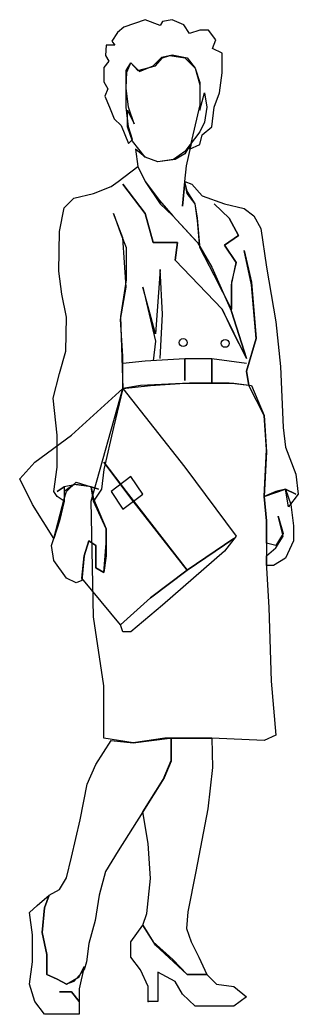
# Model space of a CAD drawing. Extents: x 89279 to 111786, y 534 to 10463.
# Drawn here: x 89279 to 89754, y 8632 to 10329 of the extents above; entities that cross this region are included whole.
import ezdxf

# ---------------------------------------------------------------- set-up
doc = ezdxf.new("R2010")
doc.units = 0
doc.header["$LTSCALE"] = 10
doc.header["$MEASUREMENT"] = 0
doc.layers.add('00-铺装', color=8, linetype='Continuous')

# ---------------------------------------------------------------- blocks, each defined once
blk = doc.blocks.new('人物029')
at = {"color": 0, "linetype": 'Continuous'}
for p, q in [((142.1, 1697.2), (105.6, 1685)), ((167.8, 1687.7), (142.1, 1697.2)), ((188.1, 1697.2), (171.9, 1694.4)), ((208.4, 1689), (188.1, 1697.2)), ((105.6, 1685), (94.7, 1675.5)), ((171.9, 1694.4), (167.8, 1687.7)), ((217.9, 1674.1), (208.4, 1689)), ((94.7, 1675.5), (85.3, 1660.6)), ((235.5, 1679.6), (217.9, 1674.1)), ((250.4, 1679.6), (235.5, 1679.6)), ((262.6, 1663.3), (250.4, 1679.6)), ((257.1, 1648.4), (262.6, 1663.3)), ((75.8, 1653.8), (74.4, 1636.2)), ((90.7, 1653.8), (75.8, 1653.8)), ((85.3, 1660.6), (90.7, 1653.8)), ((273.4, 1640.3), (257.1, 1648.4)), ((74.4, 1636.2), (79.9, 1626.8)), ((155.6, 1618.6), (170.5, 1633.5)), ((159.7, 1618.6), (171.9, 1632.2)), ((170.5, 1633.5), (188.1, 1637.6)), ((171.9, 1632.2), (184.1, 1636.2)), ((184.1, 1636.2), (209.8, 1632.2)), ((188.1, 1637.6), (213.8, 1632.2)), ((209.8, 1632.2), (227.4, 1614.6)), ((213.8, 1632.2), (213.8, 1632.2)), ((213.8, 1632.2), (227.4, 1614.6)), ((273.4, 1606.5), (273.4, 1640.3)), ((79.9, 1626.8), (71.7, 1615.9)), ((71.7, 1615.9), (71.7, 1591.6)), ((109.6, 1610.5), (117.7, 1624.1)), ((111, 1607.8), (117.7, 1624.1)), ((117.7, 1624.1), (129.9, 1610.5)), ((117.7, 1624.1), (132.6, 1609.2)), ((129.9, 1610.5), (159.7, 1618.6)), ((132.6, 1609.2), (155.6, 1618.6)), ((227.4, 1614.6), (235.5, 1590.2)), ((227.4, 1614.6), (235.5, 1586.2)), ((109.6, 1586.2), (109.6, 1610.5)), ((109.6, 1580.8), (111, 1607.8)), ((269.3, 1572.6), (273.4, 1606.5)), ((71.7, 1591.6), (78.5, 1579.4)), ((78.5, 1579.4), (73.1, 1567.2)), ((109.6, 1548.3), (109.6, 1586.2)), ((113.7, 1548.3), (109.6, 1580.8)), ((235.5, 1590.2), (235.5, 1552.3)), ((235.5, 1586.2), (235.5, 1542.9)), ((73.1, 1567.2), (81.2, 1548.3)), ((235.5, 1542.9), (243.6, 1572.6)), ((243.6, 1572.6), (247.7, 1548.3)), ((259.9, 1548.3), (269.3, 1572.6)), ((81.2, 1548.3), (89.3, 1528)), ((113.7, 1514.4), (109.6, 1548.3)), ((123.2, 1519.9), (113.7, 1548.3)), ((235.5, 1552.3), (217.9, 1476.5)), ((247.7, 1548.3), (243.6, 1522.6)), ((255.8, 1514.4), (259.9, 1548.3)), ((89.3, 1528), (101.5, 1517.1)), ((112.3, 1542.9), (123.2, 1519.9)), ((112.3, 1514.4), (112.3, 1542.9)), ((101.5, 1517.1), (113.7, 1486)), ((120.5, 1490.1), (112.3, 1514.4)), ((120.5, 1492.8), (113.7, 1514.4)), ((243.6, 1522.6), (235.5, 1506.3)), ((239.5, 1500.9), (255.8, 1514.4)), ((235.5, 1506.3), (209.8, 1472.5)), ((235.5, 1484.7), (239.5, 1500.9)), ((113.7, 1486), (120.5, 1492.8)), ((142.1, 1463), (120.5, 1490.1)), ((142.1, 1463), (125.9, 1476.5)), ((125.9, 1476.5), (129.9, 1446.8)), ((125.9, 1476.5), (125.9, 1476.5)), ((222, 1488.7), (209.8, 1468.4)), ((212.5, 1448.1), (222, 1488.7)), ((217.9, 1476.5), (235.5, 1484.7)), ((217.9, 1476.5), (217.9, 1476.5)), ((163.8, 1454.9), (142.1, 1463)), ((163.8, 1454.9), (142.1, 1463)), ((209.8, 1472.5), (190.8, 1459)), ((209.8, 1468.4), (193.5, 1459)), ((96.1, 1421.1), (129.9, 1446.8)), ((129.9, 1446.8), (142.1, 1421.1)), ((129.9, 1446.8), (142.1, 1421.1)), ((190.8, 1459), (163.8, 1454.9)), ((193.5, 1459), (163.8, 1454.9)), ((209.8, 1421.1), (212.5, 1448.1)), ((54.1, 1400.8), (83.9, 1412.9)), ((83.9, 1412.9), (96.1, 1421.1)), ((104.2, 1417), (142.1, 1366.9)), ((142.1, 1366.9), (104.2, 1417)), ((142.1, 1421.1), (166.5, 1388.6)), ((142.1, 1421.1), (167.8, 1383.2)), ((205.7, 1379.1), (209.8, 1421.1)), ((209.8, 1421.1), (205.7, 1379.1)), ((213.8, 1400.8), (209.8, 1421.1)), ((209.8, 1421.1), (209.8, 1421.1)), ((213.8, 1404.8), (209.8, 1421.1)), ((209.8, 1421.1), (222, 1417)), ((222, 1417), (239.5, 1396.7)), ((4.1, 1376.4), (20.3, 1392.6)), ((20.3, 1392.6), (54.1, 1400.8)), ((227.4, 1383.2), (213.8, 1404.8)), ((227.4, 1383.2), (213.8, 1400.8)), ((239.5, 1396.7), (277.4, 1383.2)), ((-4.1, 1335.8), (4.1, 1376.4)), ((166.5, 1388.6), (189.5, 1362.9)), ((167.8, 1383.2), (189.5, 1362.9)), ((231.4, 1354.7), (227.4, 1383.2)), ((231.4, 1358.8), (227.4, 1383.2)), ((259.9, 1383.2), (285.6, 1358.8)), ((285.6, 1358.8), (259.9, 1383.2)), ((277.4, 1383.2), (311.3, 1375)), ((311.3, 1375), (327.5, 1362.9)), ((88, 1366.9), (100.2, 1333.1)), ((104.2, 1325), (88, 1366.9)), ((142.1, 1366.9), (155.6, 1316.9)), ((155.6, 1316.9), (142.1, 1366.9)), ((189.5, 1362.9), (235.5, 1312.8)), ((189.5, 1362.9), (231.4, 1316.9)), ((235.5, 1312.8), (231.4, 1358.8)), ((285.6, 1358.8), (301.8, 1329)), ((301.8, 1329), (285.6, 1358.8)), ((327.5, 1362.9), (339.7, 1341.2)), ((235.5, 1308.7), (231.4, 1354.7)), ((339.7, 1341.2), (349.2, 1274.9)), ((-5.4, 1268.1), (-4.1, 1335.8)), ((100.2, 1333.1), (109.6, 1308.7)), ((109.6, 1241.1), (104.2, 1325)), ((301.8, 1329), (277.4, 1312.8)), ((277.4, 1312.8), (301.8, 1329)), ((109.6, 1308.7), (109.6, 1253.2)), ((155.6, 1316.9), (197.6, 1316.9)), ((197.6, 1316.9), (155.6, 1316.9)), ((197.6, 1316.9), (193.5, 1287.1)), ((193.5, 1287.1), (197.6, 1316.9)), ((231.4, 1316.9), (255.8, 1274.9)), ((259.9, 1261.4), (235.5, 1308.7)), ((277.4, 1312.8), (297.7, 1283)), ((297.7, 1283), (277.4, 1312.8)), ((311.3, 1303.3), (323.5, 1249.2)), ((323.5, 1245.1), (311.3, 1303.3)), ((193.5, 1287.1), (273.4, 1203.2)), ((273.4, 1203.2), (193.5, 1287.1)), ((255.8, 1274.9), (289.6, 1199.1)), ((297.7, 1283), (289.6, 1249.2)), ((289.6, 1245.1), (297.7, 1283)), ((349.2, 1274.9), (365.4, 1181.5)), ((0, 1228.9), (-5.4, 1268.1)), ((167.8, 1270.8), (159.7, 1161.2)), ((171.9, 1195), (167.8, 1270.8)), ((289.6, 1203.2), (259.9, 1261.4)), ((109.6, 1253.2), (100.2, 1191)), ((100.2, 1185.6), (109.6, 1241.1)), ((138, 1241.1), (159.7, 1149)), ((159.7, 1161.2), (138, 1241.1)), ((289.6, 1249.2), (289.6, 1203.2)), ((289.6, 1199.1), (289.6, 1245.1)), ((323.5, 1249.2), (331.6, 1153.1)), ((331.6, 1153.1), (323.5, 1245.1)), ((8.1, 1189.6), (0, 1228.9)), ((6.8, 1131.4), (8.1, 1189.6)), ((100.2, 1191), (104.2, 1067.8)), ((167.8, 1119.3), (171.9, 1195)), ((273.4, 1203.2), (289.6, 1169.3)), ((315.3, 1119.3), (273.4, 1203.2)), ((315.3, 1119.3), (289.6, 1199.1)), ((289.6, 1199.1), (315.3, 1119.3)), ((104.2, 1123.3), (100.2, 1185.6)), ((365.4, 1181.5), (373.5, 1105.7)), ((289.6, 1169.3), (315.3, 1119.3)), ((159.7, 1149), (155.6, 1115.2)), ((331.6, 1153.1), (315.3, 1097.6)), ((315.3, 1097.6), (331.6, 1153.1)), ((-4.1, 1093.5), (6.8, 1131.4)), ((104.2, 1067.8), (104.2, 1123.3)), ((104.2, 1111.1), (142.1, 1115.2)), ((142.1, 1115.2), (209.8, 1119.3)), ((209.8, 1119.3), (255.8, 1119.3)), ((209.8, 1081.4), (209.8, 1119.3)), ((209.8, 1119.3), (209.8, 1081.4)), ((255.8, 1119.3), (315.3, 1111.1)), ((255.8, 1077.3), (255.8, 1119.3)), ((255.8, 1119.3), (255.8, 1077.3)), ((373.5, 1105.7), (377.6, 1001.5)), ((-14.9, 1051.6), (-4.1, 1093.5)), ((315.3, 1097.6), (319.4, 1073.2)), ((319.4, 1073.2), (315.3, 1097.6)), ((134, 1073.2), (104.2, 1067.8)), ((104.2, 1067.8), (151.6, 1073.2)), ((217.9, 1077.3), (134, 1073.2)), ((151.6, 1073.2), (209.8, 1077.3)), ((209.8, 1077.3), (255.8, 1077.3)), ((285.6, 1077.3), (217.9, 1077.3)), ((255.8, 1077.3), (293.7, 1077.3)), ((319.4, 1073.2), (285.6, 1077.3)), ((293.7, 1077.3), (323.5, 1073.2)), ((345.1, 1021.8), (319.4, 1073.2)), ((323.5, 1073.2), (345.1, 1021.8)), ((16.2, 988), (104.2, 1067.8)), ((50.1, 875.6), (104.2, 1067.8)), ((104.2, 1067.8), (88, 1001.5)), ((104.2, 1067.8), (209.8, 933.8)), ((104.2, 1067.8), (104.2, 1067.8)), ((104.2, 1067.8), (104.2, 1067.8)), ((-8.1, 988), (-14.9, 1051.6)), ((349.2, 963.6), (345.1, 1021.8)), ((345.1, 1021.8), (349.2, 959.6)), ((88, 1001.5), (71.7, 929.8)), ((377.6, 1001.5), (381.7, 967.7)), ((-46, 942), (16.2, 988)), ((-8.1, 933.8), (-8.1, 988)), ((381.7, 967.7), (399.3, 921.7)), ((345.1, 883.8), (349.2, 963.6)), ((349.2, 959.6), (345.1, 883.8)), ((-71.7, 913.5), (-46, 942)), ((-13.5, 891.9), (-8.1, 933.8)), ((71.7, 942), (109.6, 891.9)), ((121.8, 875.6), (71.7, 942)), ((209.8, 933.8), (297.7, 816.1)), ((71.7, 929.8), (67.7, 895.9)), ((117.7, 917.6), (83.9, 891.9)), ((117.7, 917.6), (117.7, 917.6)), ((138, 887.8), (117.7, 917.6)), ((399.3, 921.7), (403.3, 887.8)), ((-50.1, 870.2), (-71.7, 913.5)), ((-8.1, 891.9), (4.1, 900)), ((4.1, 900), (-8.1, 891.9)), ((24.4, 904.1), (4.1, 900)), ((20.3, 904.1), (4.1, 891.9)), ((4.1, 900), (4.1, 875.6)), ((8.1, 891.9), (24.4, 908.1)), ((50.1, 900), (20.3, 904.1)), ((24.4, 908.1), (50.1, 900)), ((50.1, 900), (24.4, 904.1)), ((62.3, 895.9), (50.1, 900)), ((50.1, 900), (62.3, 895.9)), ((54.1, 875.6), (50.1, 900)), ((54.1, 875.6), (50.1, 900)), ((50.1, 900), (50.1, 900)), ((50.1, 900), (54.1, 879.7)), ((-8.1, 883.8), (-13.5, 891.9)), ((4.1, 875.6), (-8.1, 883.8)), ((4.1, 891.9), (4.1, 875.6)), ((4.1, 879.7), (8.1, 891.9)), ((67.7, 895.9), (54.1, 875.6)), ((83.9, 891.9), (104.2, 862.1)), ((104.2, 862.1), (138, 887.8)), ((109.6, 891.9), (213.8, 757.9)), ((345.1, 883.8), (381.7, 895.9)), ((365.4, 891.9), (345.1, 883.8)), ((349.2, 841.8), (345.1, 883.8)), ((345.1, 883.8), (349.2, 841.8)), ((381.7, 895.9), (365.4, 891.9)), ((381.7, 895.9), (391.1, 870.2)), ((387.1, 866.2), (381.7, 895.9)), ((381.7, 895.9), (381.7, 895.9)), ((399.3, 887.8), (381.7, 895.9)), ((381.7, 895.9), (399.3, 887.8)), ((403.3, 887.8), (387.1, 866.2)), ((-13.5, 812), (-50.1, 870.2)), ((-13.5, 812), (4.1, 879.7)), ((4.1, 875.6), (-4.1, 841.8)), ((54.1, 678), (50.1, 875.6)), ((54.1, 879.7), (75.8, 828.3)), ((75.8, 828.3), (54.1, 875.6)), ((213.8, 757.9), (121.8, 875.6)), ((391.1, 870.2), (395.2, 833.7)), ((369.5, 849.9), (377.6, 820.2)), ((377.6, 816.1), (369.5, 849.9)), ((-4.1, 841.8), (-13.5, 812)), ((349.2, 803.9), (349.2, 841.8)), ((349.2, 841.8), (349.2, 803.9)), ((395.2, 833.7), (395.2, 808)), ((75.8, 828.3), (75.8, 782.3)), ((75.8, 803.9), (75.8, 828.3)), ((297.7, 816.1), (277.4, 790.4)), ((377.6, 820.2), (365.4, 799.9)), ((365.4, 795.8), (377.6, 816.1)), ((-17.6, 799.9), (-13.5, 812)), ((-13.5, 774.1), (-17.6, 799.9)), ((37.9, 782.3), (46, 808)), ((46, 808), (37.9, 782.3)), ((46, 808), (58.2, 799.9)), ((58.2, 799.9), (46, 808)), ((58.2, 799.9), (58.2, 762)), ((58.2, 762), (58.2, 799.9)), ((71.7, 753.8), (75.8, 803.9)), ((293.7, 812), (213.8, 757.9)), ((213.8, 757.9), (293.7, 812)), ((349.2, 803.9), (349.2, 762)), ((365.4, 799.9), (349.2, 803.9)), ((395.2, 808), (381.7, 778.2)), ((33.8, 744.4), (37.9, 782.3)), ((37.9, 782.3), (33.8, 740.3)), ((75.8, 782.3), (71.7, 753.8)), ((277.4, 790.4), (171.9, 698.3)), ((349.2, 782.3), (365.4, 795.8)), ((349.2, 766), (349.2, 782.3)), ((8.1, 744.4), (-13.5, 774.1)), ((361.4, 766), (349.2, 766)), ((381.7, 778.2), (361.4, 766)), ((58.2, 762), (71.7, 753.8)), ((71.7, 753.8), (58.2, 762)), ((213.8, 757.9), (151.6, 710.5)), ((151.6, 710.5), (213.8, 757.9)), ((349.2, 762), (353.2, 694.3)), ((24.4, 736.2), (8.1, 744.4)), ((33.8, 740.3), (24.4, 736.2)), ((100.2, 664.5), (33.8, 744.4)), ((151.6, 710.5), (100.2, 664.5)), ((100.2, 664.5), (151.6, 710.5)), ((171.9, 698.3), (117.7, 652.3)), ((353.2, 694.3), (357.3, 568.4)), ((71.7, 560.3), (54.1, 678)), ((104.2, 652.3), (100.2, 664.5)), ((117.7, 652.3), (104.2, 652.3)), ((71.7, 471), (71.7, 560.3)), ((357.3, 568.4), (365.4, 476.4)), ((365.4, 476.4), (345.1, 466.9)), ((58.2, 426.3), (83.9, 466.9)), ((121.8, 462.9), (71.7, 471)), ((83.9, 466.9), (121.8, 462.9)), ((121.8, 462.9), (184.1, 471)), ((175.9, 471), (121.8, 462.9)), ((255.8, 471), (175.9, 471)), ((184.1, 471), (255.8, 471)), ((186.8, 472.3), (186.8, 431.7)), ((186.8, 433.1), (186.8, 472.3)), ((345.1, 466.9), (255.8, 471)), ((255.8, 471), (255.8, 471)), ((255.8, 471), (257.1, 420.9)), ((43.3, 392.5), (58.2, 426.3)), ((173.2, 400.6), (186.8, 433.1)), ((186.8, 431.7), (174.6, 403.3)), ((257.1, 420.9), (249, 350.5)), ((31.1, 331.6), (43.3, 392.5)), ((174.6, 403.3), (138, 345.1)), ((138, 345.1), (173.2, 400.6)), ((138, 345.1), (96.1, 278.8)), ((147.5, 291), (138, 345.1)), ((249, 350.5), (228.7, 243.6)), ((16.2, 268), (31.1, 331.6)), ((151.6, 231.4), (147.5, 291)), ((96.1, 278.8), (74.4, 243.6)), ((8.1, 232.8), (16.2, 268)), ((74.4, 243.6), (63.6, 203)), ((228.7, 243.6), (215.2, 174.6)), ((-4.1, 212.5), (8.1, 232.8)), ((144.8, 171.9), (151.6, 231.4)), ((-21.7, 203), (-4.1, 212.5)), ((-42, 185.4), (-21.7, 203)), ((-21.7, 203), (-29.8, 181.4)), ((-29.8, 181.4), (-21.7, 203)), ((-21.7, 203), (-21.7, 203)), ((63.6, 203), (56.8, 159.7)), ((-55.5, 173.2), (-42, 185.4)), ((-50.1, 135.3), (-55.5, 173.2)), ((-29.8, 181.4), (-33.8, 139.4)), ((-33.8, 139.4), (-29.8, 181.4)), ((138, 151.6), (144.8, 171.9)), ((215.2, 174.6), (212.5, 146.2)), ((56.8, 159.7), (46, 120.5)), ((-33.8, 139.4), (-25.7, 101.5)), ((-25.7, 101.5), (-33.8, 139.4)), ((117.7, 123.2), (138, 151.6)), ((138, 151.6), (138, 151.6)), ((138, 151.6), (155.6, 123.2)), ((159.7, 117.7), (138, 151.6)), ((212.5, 146.2), (220.6, 123.2)), ((-50.1, 89.3), (-50.1, 135.3)), ((46, 120.5), (42, 89.3)), ((117.7, 97.4), (117.7, 123.2)), ((155.6, 123.2), (189.5, 93.4)), ((220.6, 123.2), (234.1, 97.4)), ((213.8, 67.7), (159.7, 117.7)), ((-55.5, 51.4), (-50.1, 89.3)), ((-25.7, 101.5), (-25.7, 67.7)), ((-25.7, 67.7), (-25.7, 101.5)), ((42, 89.3), (37.9, 75.8)), ((134, 75.8), (117.7, 97.4)), ((189.5, 93.4), (213.8, 67.7)), ((234.1, 97.4), (247.7, 67.7)), ((37.9, 75.8), (20.3, 55.5)), ((37.9, 81.2), (29.8, 43.3)), ((29.8, 63.6), (37.9, 81.2)), ((147.5, 47.4), (134, 75.8)), ((163.8, 71.7), (163.8, 51.4)), ((193.5, 55.5), (163.8, 71.7)), ((-46, 21.7), (-55.5, 51.4)), ((-25.7, 67.7), (-8.1, 59.6)), ((-8.1, 59.6), (-25.7, 67.7)), ((-8.1, 59.6), (8.1, 51.4)), ((8.1, 51.4), (-8.1, 59.6)), ((8.1, 51.4), (29.8, 63.6)), ((20.3, 55.5), (8.1, 51.4)), ((163.8, 51.4), (163.8, 21.7)), ((205.7, 33.8), (193.5, 55.5)), ((213.8, 67.7), (247.7, 67.7)), ((247.7, 67.7), (213.8, 67.7)), ((247.7, 67.7), (263.9, 51.4)), ((263.9, 51.4), (293.7, 47.4)), ((-4.1, 37.9), (16.2, 37.9)), ((16.2, 37.9), (-4.1, 37.9)), ((16.2, 37.9), (29.8, 21.7)), ((29.8, 21.7), (16.2, 37.9)), ((29.8, 43.3), (29.8, 21.7)), ((147.5, 21.7), (147.5, 47.4)), ((293.7, 47.4), (315.3, 29.8)), ((-29.8, 0), (-46, 21.7)), ((29.8, 21.7), (29.8, 0)), ((163.8, 21.7), (147.5, 21.7)), ((227.4, 13.5), (205.7, 33.8)), ((315.3, 29.8), (293.7, 13.5)), ((29.8, 0), (-29.8, 0)), ((293.7, 13.5), (227.4, 13.5))]:
    blk.add_line(p, q, dxfattribs=at)
for centre in [(207.1, 1146.3), (278.8, 1145)]:
    blk.add_ellipse(centre, major_axis=(4.78, 4.78), ratio=1, start_param=5.497787, end_param=11.780972, dxfattribs=at)
at = {"color": 0}
blk.add_point((147.5, 21.7), dxfattribs=at)

msp = doc.modelspace()

# ---------------------------------------------------------------- block references
at = {"layer": '00-铺装'}
msp.add_blockref('人物029', (89350.9, 8632.1), dxfattribs=at)

doc.saveas('drawing.dxf')
